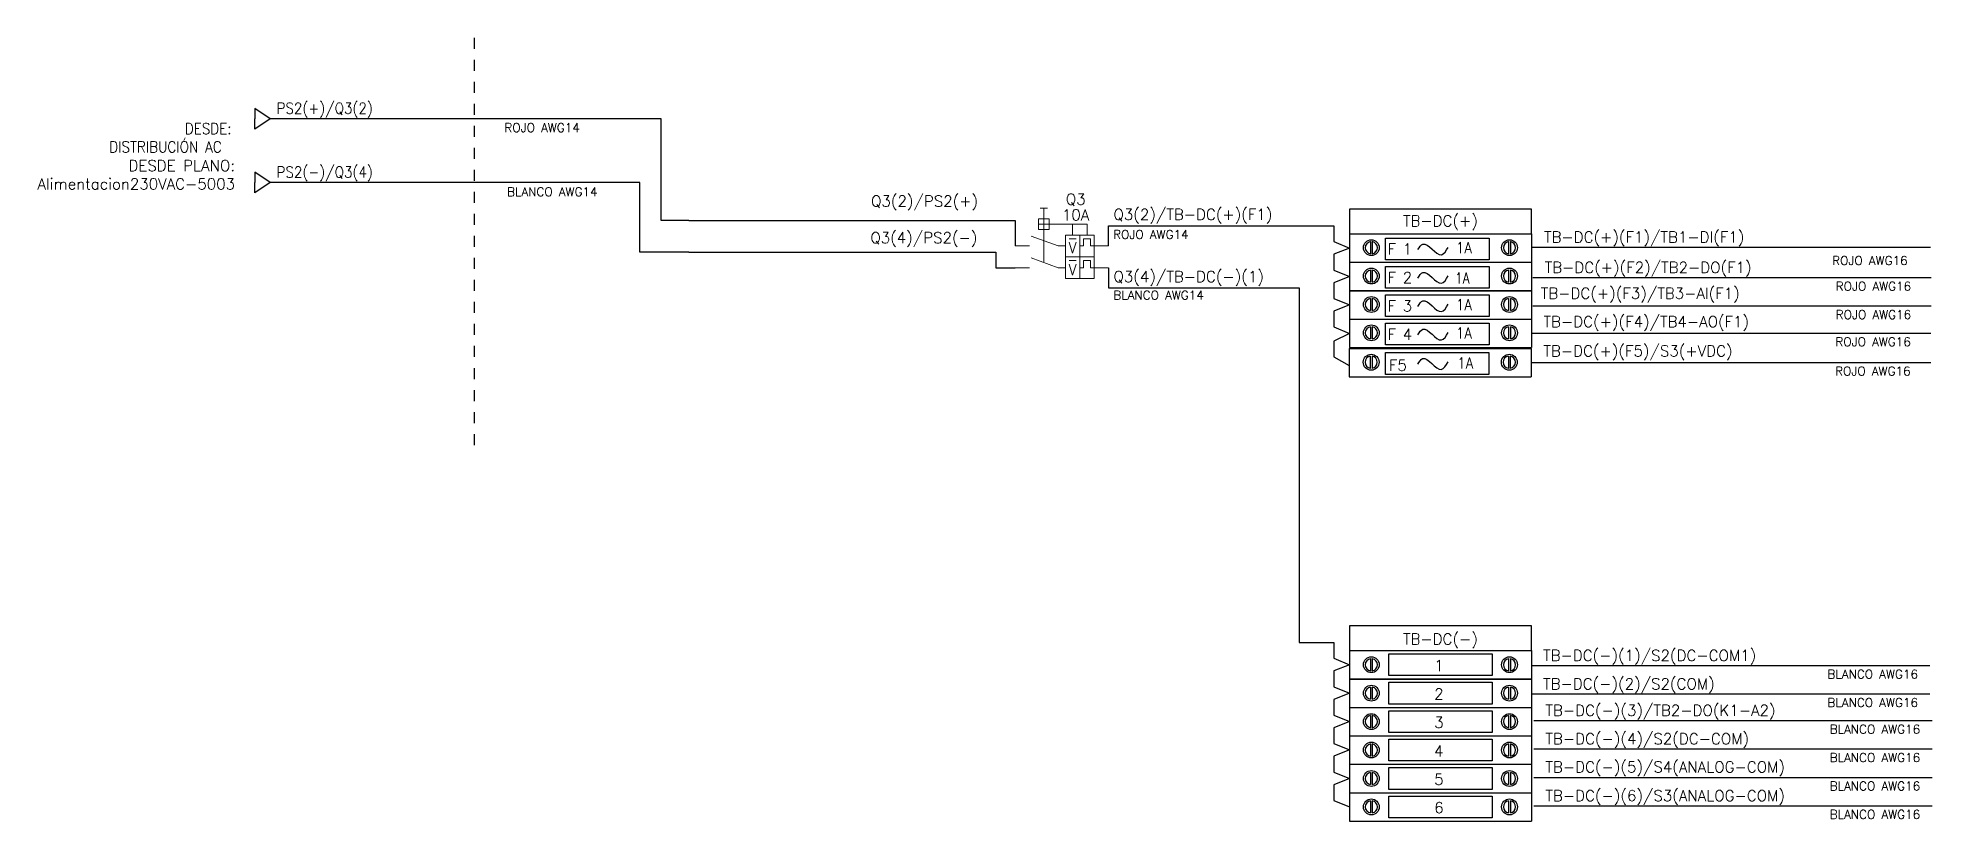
# Model space of a CAD drawing. Extents: x 1385 to 3107, y 4140 to 4852.
import ezdxf
from ezdxf.enums import TextEntityAlignment as Align

# ---------------------------------------------------------------- set-up
doc = ezdxf.new("R2010")
doc.units = 0
doc.header["$LTSCALE"] = 0.1
doc.header["$MEASUREMENT"] = 0
doc.linetypes.add('Dashed', pattern=[2, 1, -1])
for name, color, linetype, lineweight in [('EL-cables', 7, 'Continuous', 30), ('EL-componentes', 7, 'Continuous', 25), ('FO-Texto', 7, 'Continuous', 20)]:
    doc.layers.add(name, color=color, linetype=linetype, lineweight=lineweight)
doc.styles.add('ROMANS', font='romans.shx')

# ---------------------------------------------------------------- blocks, each defined once
blk = doc.blocks.new('A$C5F34184E')
for p, q in [((-14.03, 0), (14.03, 0)), ((-14.03, 0), (-14.03, -4.38)), ((14.03, 0), (14.03, -4.38)), ((-10.78, -1.25), (-10.78, -3.12)), ((-10.5, -1.25), (-10.5, -3.12)), ((10.5, -1.25), (10.5, -3.12)), ((10.78, -1.25), (10.78, -3.12)), ((-14.03, -4.38), (14.03, -4.38))]:
    blk.add_line(p, q)
blk.add_lwpolyline([(-7.97, -0.51), (7.97, -0.51), (7.97, -3.87), (-7.97, -3.87)], close=True)
for centre in [(-10.64, -2.19), (10.64, -2.19)]:
    blk.add_circle(centre, 1.22)
for centre, start, end in [((-10.64, -2.19), 98.4296, 261.5704), ((-10.64, -2.19), 278.4296, 81.5704), ((10.64, -2.19), 98.4296, 261.5704), ((10.64, -2.19), 278.4296, 81.5704)]:
    blk.add_arc(centre, 0.941, start, end)
blk = doc.blocks.new('A$C77737B80')
for p, q in [((-14.03, 0), (14.03, 0)), ((-14.03, 0), (-14.03, -4.38)), ((14.03, 0), (14.03, -4.38)), ((-10.78, -1.19), (-10.78, -3.07)), ((-10.5, -1.19), (-10.5, -3.07)), ((10.5, -1.19), (10.5, -3.07)), ((10.78, -1.19), (10.78, -3.07)), ((-14.03, -4.38), (14.03, -4.38))]:
    blk.add_line(p, q)
blk.add_lwpolyline([(-8.44, -0.64), (7.51, -0.64), (7.51, -4), (-8.44, -4)], close=True)
for centre in [(-10.64, -2.13), (10.64, -2.13)]:
    blk.add_circle(centre, 1.22)
for centre, start, end in [((-10.64, -2.13), 98.4296, 261.5704), ((-10.64, -2.13), 278.4296, 81.5704), ((10.64, -2.13), 98.4296, 261.5704), ((10.64, -2.13), 278.4296, 81.5704)]:
    blk.add_arc(centre, 0.941, start, end)
blk.add_spline([(-3.47, -2.43), (-2.71, -1.57), (0.16, -3.23), (1.2, -2.09)], degree=3)
blk = doc.blocks.new('A$C2D3060C2')
at = {"linetype": 'Continuous', "lineweight": 20}
for p, q in [((-5.15, 1.96), (-5.15, 3.89)), ((-5.15, 3.89), (-2.57, 3.89)), ((-2.57, 3.89), (-5.15, 3.89)), ((-2.57, 3.89), (0, 3.89)), ((0, 3.89), (-2.57, 3.89)), ((-2.57, 3.89), (-2.57, -3.89)), ((0, 3.89), (0, -3.89)), ((-11.58, 1.96), (-14.16, 1.96)), ((-6.43, 1.96), (-11.27, 0.2)), ((-6.43, 1.96), (-5.15, 1.96)), ((-5.15, -3.89), (-5.15, 1.96)), ((-5.15, 0), (0, 0)), ((0, 0), (-5.15, 0)), ((-4.5, 1.32), (-3.86, 3.25)), ((-4.5, 0.67), (-3.22, 0.67)), ((-3.86, 3.25), (-3.22, 1.32)), ((-2.57, 1.96), (-1.93, 1.96)), ((-1.93, 1.96), (-1.93, 0.67)), ((-1.93, 0.67), (-0.64, 0.67)), ((-0.64, 0.67), (-0.64, 1.96)), ((-0.64, 1.96), (0, 1.96)), ((-0.03, 1.96), (2.54, 1.96)), ((-11.58, -1.96), (-14.16, -1.96)), ((-6.43, -1.96), (-11.27, -3.72)), ((-6.43, -1.96), (-5.15, -1.96)), ((-4.5, -2.6), (-3.86, -0.67)), ((-4.5, -3.25), (-3.22, -3.25)), ((-3.86, -0.67), (-3.22, -2.6)), ((-2.57, -1.96), (-1.93, -1.96)), ((-1.93, -1.96), (-1.93, -3.25)), ((-1.93, -3.25), (-0.64, -3.25)), ((-0.64, -3.25), (-0.64, -1.96)), ((-0.64, -1.96), (0, -1.96)), ((0, -1.96), (2.57, -1.96)), ((-9.97, -4.86), (-9.97, -5.82)), ((-8.04, -4.86), (-9.97, -4.86)), ((-9.97, -5.82), (-9.97, -6.79)), ((-9.01, -5.82), (-9.97, -5.82)), ((-9.01, -5.82), (-8.04, -5.82)), ((-8.04, -6.79), (-8.04, -4.86)), ((-2.57, -3.89), (-5.15, -3.89)), ((0, -3.89), (-2.57, -3.89)), ((-9.97, -6.79), (-8.04, -6.79)), ((-9.01, -8.72), (-9.65, -8.72)), ((-9.01, -8.72), (-8.37, -8.72))]:
    blk.add_line(p, q, dxfattribs=at)
at = {"linetype": 'Continuous', "lineweight": 20, "ltscale": 0.2}
for p, q in [((-9.01, 1.02), (-9.01, -8.72)), ((-1.29, -5.82), (-8.04, -5.82)), ((-3.86, -3.89), (-3.86, -5.82)), ((-1.29, -3.89), (-1.29, -5.82))]:
    blk.add_line(p, q, dxfattribs=at)

msp = doc.modelspace()

# ---------------------------------------------------------------- linework, layer by layer
at = {"ltscale": 0.1}
for p, q in [((1976.7, 4686.1), (2273.1, 4686.1)), ((2273.1, 4686.1), (2273.1, 4681.4)), ((1976.7, 4657.5), (2255.7, 4657.5)), ((2255.7, 4657.5), (2255.7, 4643.3)), ((2255.7, 4643.3), (2273.1, 4643.3)), ((2577, 4583.7), (2562.7, 4576.7)), ((2562.7, 4576.7), (2562.7, 4562.3)), ((2562.7, 4562.3), (2576.8, 4554.4))]:
    msp.add_line(p, q, dxfattribs=at)
at = {"color": 7, "lineweight": 25, "ltscale": 0.1}
for p, q in [((2273.1, 4681.4), (2273.1, 4663.2)), ((2358, 4663.2), (2358, 4681.4)), ((2358.2, 4643.3), (2358.2, 4625.1))]:
    msp.add_line(p, q, dxfattribs=at)
at = {"layer": 'EL-cables', "color": 0, "ltscale": 0.1}
for points in [[(1596.3, 4778.6), (1582.4, 4787.9), (1582.4, 4778.6)], [(1596.3, 4778.6), (1582.4, 4769.2), (1582.4, 4778.6)], [(1976.7, 4686.1), (1951.6, 4686.1), (1951.6, 4778.6), (1596.3, 4778.6)], [(1596.3, 4720.7), (1582.4, 4730.1), (1582.4, 4720.7)], [(1596.3, 4720.7), (1582.4, 4711.4), (1582.4, 4720.7)], [(1976.7, 4657.5), (1932.1, 4657.5), (1932.1, 4720.7), (1596.3, 4720.7)]]:
    msp.add_lwpolyline(points, dxfattribs=at)
at = {"layer": 'EL-cables', "color": 7, "lineweight": 25}
for points in [[(2358, 4681.4), (2562.9, 4681.4), (2562.9, 4667), (2577, 4661.2), (2562.9, 4655.6), (2562.9, 4641.2), (2577, 4635.4), (2562.9, 4629.7), (2562.9, 4615.4), (2577, 4609.6), (2562.9, 4603.9), (2562.9, 4589.6), (2577, 4583.7)], [(2743.1, 4662.1), (3105.1, 4662.1)], [(2743.7, 4634.4), (3105.7, 4634.4)], [(2358.2, 4625.1), (2531.3, 4625.1), (2531.3, 4302.7), (2562.9, 4302.7), (2562.9, 4288.4), (2577, 4282.5), (2562.9, 4276.9), (2562.9, 4262.5), (2577, 4256.7), (2562.9, 4251.1), (2562.9, 4236.7), (2577, 4230.9), (2562.9, 4225.2), (2562.9, 4210.9), (2577, 4205.1), (2562.9, 4199.4), (2562.9, 4185), (2577, 4179.2), (2562.9, 4173.6), (2562.9, 4159.2), (2577, 4153.4)], [(2743.7, 4608.6), (3105.7, 4608.6)], [(2743.4, 4583.9), (3105.4, 4583.9)], [(2743.2, 4557.2), (3105.3, 4557.2)], [(2742.4, 4281.9), (3104.5, 4281.9)], [(2742.4, 4256), (3104.5, 4256)], [(2744.5, 4231.9), (3106.5, 4231.9)], [(2744.5, 4206.1), (3106.5, 4206.1)], [(2744.5, 4180.2), (3106.5, 4180.2)], [(2744.5, 4154.4), (3106.5, 4154.4)]]:
    msp.add_lwpolyline(points, dxfattribs=at)
at = {"layer": 'EL-componentes', "color": 7, "linetype": 'Dashed', "lineweight": 25, "ltscale": 100}
msp.add_lwpolyline([(1781.5, 4852.2), (1781.5, 4477)], dxfattribs=at)
at = {"layer": 'EL-componentes', "color": 7, "linetype": 'Continuous', "lineweight": 25}
for points in [[(2577, 4674.1), (2742.4, 4674.1), (2742.4, 4696.4), (2577, 4696.4)], [(2577, 4295.5), (2742.4, 4295.5), (2742.4, 4317.8), (2577, 4317.8)]]:
    msp.add_lwpolyline(points, close=True, dxfattribs=at)

# ---------------------------------------------------------------- block references
at = {"layer": 'EL-componentes', "color": 7, "linetype": 'Continuous', "lineweight": 25, "xscale": -5.083165997489474, "yscale": 5.083165997489474, "zscale": 5.083165997489474, "rotation": 180}
msp.add_blockref('A$C2D3060C2', (2345.1, 4653.2), dxfattribs=at)
at = {"layer": 'EL-componentes', "color": 7, "linetype": 'Continuous', "lineweight": 25, "xscale": 5.899068000000001, "yscale": 5.899068000000001, "zscale": 5.899068000000001}
for p in [(2659.7, 4674.1), (2659.7, 4648.3), (2659.7, 4622.5), (2659.7, 4596.7), (2659.5, 4570)]:
    msp.add_blockref('A$C77737B80', p, dxfattribs=at)
at = {"layer": 'EL-componentes', "color": 7, "lineweight": 25, "ltscale": 0.1, "xscale": 5.899068000000001, "yscale": 5.899068000000001, "zscale": 5.899068000000001}
for p in [(2659.7, 4295.5), (2659.7, 4269.6), (2659.7, 4243.8), (2659.7, 4218), (2659.7, 4192.1), (2659.7, 4166.3)]:
    msp.add_blockref('A$C5F34184E', p, dxfattribs=at)

# ---------------------------------------------------------------- texts
at = {"char_height": 10, "attachment_point": 1, "style": 'ROMANS'}
for s, insert, width in [('Q3(2)/PS2(+)', (2142.3, 4708.8), 109.5), ('Q3(4)/PS2(-)', (2141.7, 4675.6), 53.5)]:
    msp.add_mtext(s, dxfattribs=dict(at, insert=insert, width=width))
at = {"layer": 'FO-Texto', "color": 7, "lineweight": 25, "style": 'ROMANS', "width": 0.9}
for s, p in [('PS2(+)/Q3(2)', (1602, 4783.2)), ('DESDE:', (1518.7, 4764.7)), ('DISTRIBUCIÓN AC', (1450, 4748.1)), ('PS2(-)/Q3(4)', (1602, 4725.2))]:
    msp.add_text(s, height=10, dxfattribs=at).set_placement(p)
at = {"layer": 'FO-Texto', "color": 7, "linetype": 'Continuous', "lineweight": 25, "style": 'ROMANS'}
for s, p in [('ROJO AWG14', (1809.1, 4770.6)), ('BLANCO AWG14', (1811.5, 4712.3))]:
    msp.add_text(s, height=8, dxfattribs=at).set_placement(p, align=Align.MIDDLE_LEFT)
for s, p in [('Q3', (2328.3, 4705.6)), ('10A', (2328.2, 4691.3))]:
    msp.add_text(s, height=10, dxfattribs=at).set_placement(p, align=Align.MIDDLE_CENTER)
at = {"layer": 'FO-Texto', "color": 7, "lineweight": 25, "style": 'ROMANS'}
for s, p in [('Q3(2)/TB-DC(+)(F1)', (2362.6, 4686.7)), ('Q3(4)/TB-DC(-)(1)', (2362.6, 4630.3)), ('TB-DC(-)(5)/S4(ANALOG-COM)', (2755.1, 4184.7))]:
    msp.add_text(s, height=10, dxfattribs=at).set_placement(p)
at = {"layer": 'FO-Texto', "color": 7, "linetype": 'Continuous', "lineweight": 25, "style": 'ROMANS'}
for s, p in [('TB-DC(+)', (2659.7, 4680.9)), ('TB-DC(-)', (2659.7, 4300.9)), ('1', (2658.3, 4276.8)), ('2', (2658.3, 4251)), ('3', (2658.3, 4225.1)), ('4', (2658.3, 4199.3)), ('5', (2658.3, 4173.5)), ('6', (2658.3, 4147.7))]:
    msp.add_text(s, height=10, dxfattribs=at).set_placement(p, align=Align.CENTER)
for s, height, p in [('ROJO AWG14', 8, (2362.3, 4669.5)), ('F', 10, (2611.7, 4655.3)), ('1', 10, (2625.4, 4655.3)), ('TB-DC(+)(F1)/TB1-DI(F1)', 10, (2753.8, 4666.2)), ('TB-DC(+)(F2)/TB2-DO(F1)', 10, (2754.4, 4638.6)), ('ROJO AWG16', 8, (3015.7, 4645.8)), ('F', 10, (2611.7, 4629.4)), ('2', 10, (2625.4, 4629.4)), ('ROJO AWG16', 8, (3018.9, 4622.5)), ('BLANCO AWG14', 8, (2362.4, 4614.4)), ('F', 10, (2611.7, 4603.6)), ('3', 10, (2625.4, 4603.6)), ('TB-DC(+)(F3)/TB3-AI(F1)', 10, (2750.9, 4615.1)), ('TB-DC(+)(F4)/TB4-AO(F1)', 10, (2753.4, 4589.3)), ('ROJO AWG16', 8, (3018.9, 4596.7)), ('F', 10, (2611.7, 4577.8)), ('4', 10, (2625.4, 4577.8)), ('ROJO AWG16', 8, (3018.6, 4572)), ('TB-DC(+)(F5)/S3(+VDC)', 10, (2753.3, 4562.7)), ('F5', 10, (2612.9, 4549.7)), ('ROJO AWG16', 8, (3018.4, 4545.4)), ('TB-DC(-)(1)/S2(DC-COM1)', 10, (2753, 4286)), ('TB-DC(-)(2)/S2(COM)', 10, (2753, 4260.2)), ('BLANCO AWG16', 8, (3011.4, 4270)), ('BLANCO AWG16', 8, (3011.4, 4244.2)), ('TB-DC(-)(3)/TB2-DO(K1-A2)', 10, (2755.1, 4236.1)), ('TB-DC(-)(4)/S2(DC-COM)', 10, (2755.1, 4210.3)), ('BLANCO AWG16', 8, (3013.4, 4220)), ('BLANCO AWG16', 8, (3013.4, 4194.2)), ('TB-DC(-)(6)/S3(ANALOG-COM)', 10, (2755.1, 4158.6)), ('BLANCO AWG16', 8, (3013.4, 4168.4)), ('BLANCO AWG16', 8, (3013.4, 4142.6))]:
    msp.add_text(s, height=height, dxfattribs=at).set_placement(p)
for width, p in [(0.9, (2673.7, 4656.5)), (0.8, (2673.1, 4628.9)), (0.9, (2673.7, 4604.8)), (0.9, (2673.7, 4579)), (0.9, (2674.9, 4551.8))]:
    msp.add_text('1A', height=10, dxfattribs=dict(at, width=width)).set_placement(p)
at = {"layer": 'FO-Texto', "color": 7, "lineweight": 25, "insert": (1404, 4741.1), "char_height": 10, "width": 160.345, "attachment_point": 1, "style": 'ROMANS'}
msp.add_mtext('\\pxqr;DESDE PLANO: Alimentacion230VAC-5003 ', dxfattribs=at)

doc.saveas('drawing.dxf')
